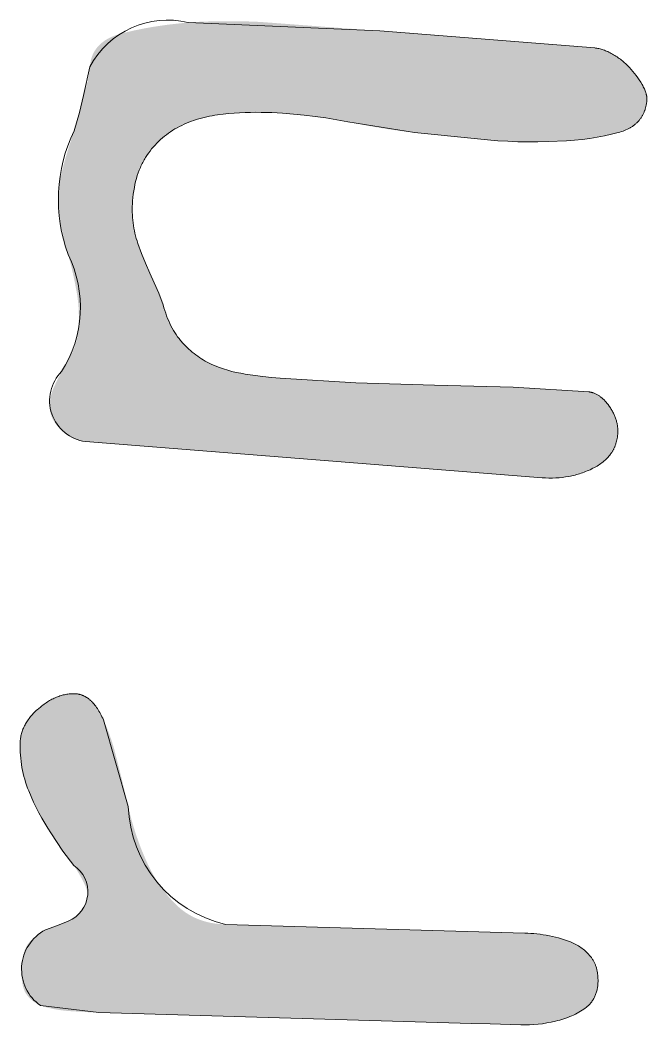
# Model space of a CAD drawing. Header units: millimetres. Extents: x 0 to 505, y 0 to 432.
# Drawn here: x 260.85 to 266.48, y 110.85 to 119.89 of the extents above; entities that cross this region are included whole.
import ezdxf

# ---------------------------------------------------------------- set-up
doc = ezdxf.new("R2010")
doc.units = ezdxf.units.MM
doc.header["$MEASUREMENT"] = 0
doc.layers.add('DEFAULT', color=4, linetype='Continuous')

msp = doc.modelspace()

# ---------------------------------------------------------------- hatches: boundary and pattern name
at = {"layer": 'DEFAULT', "extrusion": (0, 0, -1)}
for points in [[(-266.0161, 119.6425), (-266.0206, 119.642), (-266.0251, 119.6416), (-266.0343, 119.6403), (-266.0435, 119.6387), (-266.0529, 119.6368), (-266.0623, 119.6346), (-266.0719, 119.632), (-266.0816, 119.6291), (-266.0914, 119.6259), (-266.1013, 119.6223), (-266.1114, 119.6184), (-266.1215, 119.6141), (-266.1318, 119.6095), (-266.1422, 119.6046), (-266.1527, 119.5994), (-266.1633, 119.5938), (-266.174, 119.5879), (-266.1847, 119.5816), (-266.1953, 119.5752), (-266.2056, 119.5686), (-266.2159, 119.5619), (-266.226, 119.555), (-266.2359, 119.5479), (-266.2457, 119.5406), (-266.2553, 119.5332), (-266.2647, 119.5256), (-266.274, 119.5178), (-266.2832, 119.5099), (-266.2922, 119.5018), (-266.301, 119.4935), (-266.3097, 119.485), (-266.3182, 119.4764), (-266.3265, 119.4675), (-266.3428, 119.4495), (-266.3586, 119.4312), (-266.3737, 119.4126), (-266.3883, 119.3936), (-266.4022, 119.3742), (-266.4156, 119.3546), (-266.4284, 119.3346), (-266.4405, 119.3143), (-266.4463, 119.3042), (-266.4516, 119.2942), (-266.4565, 119.2844), (-266.461, 119.2748), (-266.4651, 119.2653), (-266.4688, 119.2561), (-266.4721, 119.247), (-266.4736, 119.2425), (-266.475, 119.2381), (-266.4763, 119.2337), (-266.4775, 119.2293), (-266.4786, 119.225), (-266.4796, 119.2208), (-266.4805, 119.2165), (-266.4812, 119.2124), (-266.4819, 119.2082), (-266.4825, 119.2042), (-266.483, 119.2001), (-266.4833, 119.1961), (-266.4836, 119.1921), (-266.4838, 119.1882), (-266.4838, 119.1844), (-266.4838, 119.1805), (-266.4836, 119.1767), (-266.4834, 119.173), (-266.4821, 119.159), (-266.4803, 119.1453), (-266.4793, 119.1385), (-266.4781, 119.1319), (-266.4768, 119.1253), (-266.4755, 119.1188), (-266.474, 119.1124), (-266.4724, 119.106), (-266.4707, 119.0998), (-266.4689, 119.0936), (-266.467, 119.0875), (-266.465, 119.0814), (-266.4628, 119.0755), (-266.4606, 119.0696), (-266.4583, 119.0638), (-266.4558, 119.0581), (-266.4533, 119.0525), (-266.4506, 119.0469), (-266.4478, 119.0415), (-266.4449, 119.0361), (-266.4419, 119.0308), (-266.4388, 119.0255), (-266.4356, 119.0204), (-266.4323, 119.0153), (-266.4289, 119.0103), (-266.4253, 119.0054), (-266.4217, 119.0005), (-266.418, 118.9958), (-266.4141, 118.9911), (-266.4101, 118.9865), (-266.4061, 118.9819), (-266.4019, 118.9775), (-266.3976, 118.9731), (-266.3932, 118.9688), (-266.3887, 118.9646), (-266.3841, 118.9605), (-266.3793, 118.9565), (-266.3745, 118.9525), (-266.3696, 118.9486), (-266.3645, 118.9448), (-266.3594, 118.941), (-266.3541, 118.9374), (-266.3487, 118.9338), (-266.3433, 118.9303), (-266.3377, 118.9269), (-266.332, 118.9236), (-266.3262, 118.9203), (-266.3203, 118.9171), (-266.3142, 118.914), (-266.3081, 118.911), (-266.2955, 118.9052), (-266.2825, 118.8997), (-266.2691, 118.8945), (-266.2552, 118.8897), (-266.2409, 118.8851), (-266.2261, 118.8809), (-266.1653, 118.8655), (-266.1026, 118.8517), (-266.0379, 118.8395), (-265.9712, 118.829), (-265.9027, 118.8202), (-265.8322, 118.813), (-265.7597, 118.8075), (-265.5948, 118.7998), (-265.5044, 118.7977), (-265.4138, 118.7976), (-265.3232, 118.7993), (-265.2326, 118.8029), (-265.1419, 118.8084), (-265.0511, 118.8158), (-264.9603, 118.8251), (-264.3943, 118.8819), (-264.3406, 118.8869), (-264.2808, 118.8939), (-264.1431, 118.9138), (-263.9813, 118.9416), (-263.7953, 118.9774), (-263.6964, 118.9961), (-263.598, 119.0125), (-263.4999, 119.0267), (-263.4022, 119.0385), (-263.3049, 119.0482), (-263.208, 119.0555), (-263.1114, 119.0606), (-263.0152, 119.0634), (-262.9672, 119.0636), (-262.9188, 119.063), (-262.8702, 119.0615), (-262.8213, 119.0591), (-262.7721, 119.0558), (-262.7226, 119.0515), (-262.6729, 119.0463), (-262.623, 119.0402), (-262.5981, 119.0367), (-262.5735, 119.0327), (-262.5492, 119.0282), (-262.5252, 119.0232), (-262.5014, 119.0177), (-262.478, 119.0117), (-262.4549, 119.0053), (-262.432, 118.9983), (-262.4094, 118.9909), (-262.3872, 118.9829), (-262.3652, 118.9745), (-262.3435, 118.9656), (-262.322, 118.9562), (-262.3009, 118.9463), (-262.2801, 118.9359), (-262.2595, 118.925), (-262.2393, 118.9136), (-262.2196, 118.9016), (-262.2003, 118.8891), (-262.1814, 118.876), (-262.1629, 118.8624), (-262.1449, 118.8482), (-262.1272, 118.8334), (-262.11, 118.8182), (-262.0932, 118.8023), (-262.0769, 118.786), (-262.061, 118.769), (-262.0454, 118.7516), (-262.0303, 118.7336), (-262.0157, 118.715), (-262.0014, 118.6959), (-261.9876, 118.6763), (-261.9809, 118.6662), (-261.9744, 118.6559), (-261.968, 118.6455), (-261.9618, 118.6349), (-261.9558, 118.6241), (-261.95, 118.6132), (-261.9443, 118.602), (-261.9388, 118.5907), (-261.9335, 118.5792), (-261.9284, 118.5676), (-261.9234, 118.5557), (-261.9186, 118.5437), (-261.9095, 118.5192), (-261.9011, 118.4939), (-261.8934, 118.4679), (-261.8864, 118.4412), (-261.8801, 118.4138), (-261.8745, 118.3856), (-261.8695, 118.3568), (-261.8653, 118.3272), (-261.8618, 118.297), (-261.859, 118.266), (-261.8573, 118.2407), (-261.8562, 118.2156), (-261.8558, 118.1907), (-261.856, 118.1659), (-261.8568, 118.1414), (-261.8582, 118.1171), (-261.8603, 118.0929), (-261.8629, 118.069), (-261.8662, 118.0452), (-261.8702, 118.0216), (-261.8747, 117.9982), (-261.8799, 117.975), (-261.8857, 117.952), (-261.8921, 117.9291), (-261.8991, 117.9065), (-261.9067, 117.884), (-261.9399, 117.7946), (-261.9753, 117.7058), (-262.013, 117.6176), (-262.0936, 117.4367), (-262.0988, 117.4255), (-262.1039, 117.4137), (-262.1089, 117.4013), (-262.1139, 117.3885), (-262.1237, 117.3611), (-262.1333, 117.3315), (-262.1405, 117.3056), (-262.1481, 117.2805), (-262.1563, 117.2559), (-262.1649, 117.232), (-262.1739, 117.2087), (-262.1835, 117.186), (-262.1935, 117.1639), (-262.204, 117.1425), (-262.2149, 117.1217), (-262.2264, 117.1015), (-262.2383, 117.082), (-262.2506, 117.063), (-262.2635, 117.0447), (-262.2768, 117.0271), (-262.2906, 117.01), (-262.2976, 117.0017), (-262.3048, 116.9936), (-262.3194, 116.9776), (-262.3342, 116.9622), (-262.3493, 116.9473), (-262.3646, 116.9329), (-262.3801, 116.9189), (-262.3958, 116.9055), (-262.4117, 116.8926), (-262.4279, 116.8801), (-262.4443, 116.8682), (-262.461, 116.8568), (-262.4778, 116.8458), (-262.4949, 116.8354), (-262.5122, 116.8254), (-262.5297, 116.816), (-262.5475, 116.8071), (-262.5655, 116.7987), (-262.602, 116.7829), (-262.6389, 116.7685), (-262.6764, 116.7553), (-262.7143, 116.7434), (-262.7527, 116.7327), (-262.7915, 116.7234), (-262.8309, 116.7153), (-262.8707, 116.7085), (-263.0296, 116.6868), (-263.1082, 116.6783), (-263.186, 116.6715), (-263.8675, 116.6295), (-264.5746, 116.6094), (-265.2817, 116.5894), (-265.963, 116.5475), (-265.966, 116.5472), (-265.969, 116.5469), (-265.972, 116.5465), (-265.975, 116.5461), (-265.9779, 116.5456), (-265.9809, 116.5451), (-265.9839, 116.5445), (-265.9868, 116.5438), (-265.9898, 116.5431), (-265.9927, 116.5423), (-265.9957, 116.5415), (-265.9986, 116.5406), (-266.0015, 116.5397), (-266.0045, 116.5387), (-266.0103, 116.5366), (-266.0161, 116.5342), (-266.0219, 116.5316), (-266.0277, 116.5288), (-266.0335, 116.5258), (-266.0392, 116.5226), (-266.045, 116.5191), (-266.0507, 116.5154), (-266.0564, 116.5115), (-266.0621, 116.5074), (-266.0677, 116.503), (-266.0734, 116.4984), (-266.079, 116.4936), (-266.0846, 116.4886), (-266.0902, 116.4834), (-266.0957, 116.4779), (-266.1013, 116.4723), (-266.1068, 116.4664), (-266.1123, 116.4602), (-266.1178, 116.4539), (-266.1233, 116.4473), (-266.1342, 116.4335), (-266.145, 116.4189), (-266.1555, 116.4037), (-266.1604, 116.3961), (-266.1651, 116.3885), (-266.1697, 116.3808), (-266.1741, 116.3731), (-266.1783, 116.3654), (-266.1822, 116.3577), (-266.186, 116.35), (-266.1897, 116.3423), (-266.1931, 116.3345), (-266.1963, 116.3267), (-266.1994, 116.3189), (-266.2022, 116.3111), (-266.2049, 116.3032), (-266.2073, 116.2953), (-266.2096, 116.2874), (-266.2117, 116.2795), (-266.2136, 116.2716), (-266.2154, 116.2637), (-266.2169, 116.2557), (-266.2182, 116.2477), (-266.2194, 116.2397), (-266.2203, 116.2317), (-266.2211, 116.2236), (-266.2217, 116.2155), (-266.2221, 116.2075), (-266.2223, 116.1993), (-266.2223, 116.1912), (-266.2222, 116.1831), (-266.2218, 116.1749), (-266.2213, 116.1667), (-266.2201, 116.1541), (-266.2185, 116.1417), (-266.2166, 116.1295), (-266.2143, 116.1175), (-266.2116, 116.1056), (-266.2085, 116.094), (-266.2051, 116.0826), (-266.2033, 116.0769), (-266.2013, 116.0713), (-266.1993, 116.0658), (-266.1971, 116.0603), (-266.1949, 116.0548), (-266.1926, 116.0494), (-266.1902, 116.0441), (-266.1877, 116.0388), (-266.1851, 116.0335), (-266.1824, 116.0283), (-266.1796, 116.0232), (-266.1767, 116.018), (-266.1738, 116.013), (-266.1707, 116.008), (-266.1675, 116.003), (-266.1643, 115.9981), (-266.161, 115.9932), (-266.1575, 115.9884), (-266.1504, 115.9789), (-266.1429, 115.9696), (-266.135, 115.9605), (-266.1267, 115.9516), (-266.1181, 115.9429), (-266.1091, 115.9344), (-266.0997, 115.9261), (-266.0899, 115.9179), (-266.0798, 115.91), (-266.0693, 115.9023), (-266.0585, 115.8947), (-266.0472, 115.8874), (-266.0356, 115.8803), (-266.0237, 115.8733), (-266.0113, 115.8665), (-265.9986, 115.86), (-265.9726, 115.8475), (-265.9595, 115.8416), (-265.9463, 115.836), (-265.933, 115.8306), (-265.9196, 115.8254), (-265.9062, 115.8205), (-265.8926, 115.8158), (-265.879, 115.8114), (-265.8653, 115.8072), (-265.8515, 115.8032), (-265.8376, 115.7995), (-265.8236, 115.796), (-265.8095, 115.7928), (-265.7954, 115.7898), (-265.7811, 115.7871), (-265.7524, 115.7823), (-265.7233, 115.7785), (-265.6939, 115.7757), (-265.6641, 115.7738), (-265.634, 115.7729), (-265.6035, 115.7729), (-265.5727, 115.774), (-265.5416, 115.7759), (-265.5414, 115.776), (-261.4353, 116.1014), (-261.4272, 116.1022), (-261.419, 116.1031), (-261.411, 116.1042), (-261.403, 116.1055), (-261.3951, 116.107), (-261.3872, 116.1087), (-261.3794, 116.1105), (-261.3717, 116.1125), (-261.364, 116.1147), (-261.3563, 116.1171), (-261.3488, 116.1197), (-261.3413, 116.1224), (-261.3338, 116.1254), (-261.3264, 116.1285), (-261.3191, 116.1318), (-261.3119, 116.1353), (-261.3047, 116.1389), (-261.2975, 116.1428), (-261.2905, 116.1468), (-261.2834, 116.151), (-261.2765, 116.1554), (-261.2696, 116.16), (-261.2628, 116.1648), (-261.256, 116.1697), (-261.2493, 116.1749), (-261.2427, 116.1802), (-261.2361, 116.1857), (-261.2296, 116.1914), (-261.2231, 116.1972), (-261.2167, 116.2033), (-261.2104, 116.2095), (-261.2041, 116.2159), (-261.198, 116.2224), (-261.192, 116.229), (-261.1863, 116.2355), (-261.1808, 116.2421), (-261.1755, 116.2487), (-261.1705, 116.2554), (-261.1656, 116.2621), (-261.1609, 116.2688), (-261.1565, 116.2756), (-261.1523, 116.2823), (-261.1483, 116.2892), (-261.1445, 116.296), (-261.141, 116.3029), (-261.1376, 116.3098), (-261.1345, 116.3167), (-261.1315, 116.3237), (-261.1288, 116.3307), (-261.1263, 116.3377), (-261.124, 116.3448), (-261.122, 116.3519), (-261.1201, 116.359), (-261.1185, 116.3661), (-261.117, 116.3733), (-261.1158, 116.3805), (-261.1148, 116.3878), (-261.114, 116.395), (-261.1134, 116.4024), (-261.1131, 116.4097), (-261.1129, 116.417), (-261.113, 116.4244), (-261.1133, 116.4319), (-261.1137, 116.4393), (-261.1147, 116.4497), (-261.1157, 116.4599), (-261.117, 116.4699), (-261.1184, 116.4798), (-261.1201, 116.4895), (-261.1218, 116.4991), (-261.1238, 116.5085), (-261.126, 116.5178), (-261.1283, 116.527), (-261.1308, 116.5359), (-261.1334, 116.5447), (-261.1362, 116.5534), (-261.1393, 116.5619), (-261.1424, 116.5703), (-261.1458, 116.5784), (-261.1493, 116.5865), (-261.1818, 116.6544), (-261.2209, 116.7309), (-261.2478, 116.7765), (-261.273, 116.8214), (-261.2968, 116.8657), (-261.3191, 116.9095), (-261.3243, 116.9205), (-261.3293, 116.9317), (-261.334, 116.9431), (-261.3384, 116.9549), (-261.3426, 116.9668), (-261.3465, 116.9791), (-261.3502, 116.9916), (-261.3536, 117.0043), (-261.3568, 117.0173), (-261.3597, 117.0306), (-261.3623, 117.0441), (-261.3646, 117.0579), (-261.3667, 117.072), (-261.3686, 117.0863), (-261.3702, 117.1008), (-261.3715, 117.1156), (-261.3741, 117.1573), (-261.3755, 117.1989), (-261.3755, 117.2405), (-261.3742, 117.2819), (-261.3715, 117.3233), (-261.3676, 117.3647), (-261.3623, 117.406), (-261.3557, 117.4472), (-261.3401, 117.5298), (-261.3224, 117.6134), (-261.3024, 117.6979), (-261.2801, 117.7834), (-261.2579, 117.862), (-261.2385, 117.9383), (-261.2219, 118.0121), (-261.208, 118.0835), (-261.2023, 118.1185), (-261.1977, 118.1536), (-261.1943, 118.1889), (-261.1921, 118.2243), (-261.1909, 118.2598), (-261.191, 118.2954), (-261.1921, 118.3311), (-261.1944, 118.3669), (-261.1963, 118.3871), (-261.1992, 118.409), (-261.2029, 118.4327), (-261.2076, 118.458), (-261.2131, 118.4851), (-261.2195, 118.5139), (-261.235, 118.5767), (-261.254, 118.6463), (-261.2766, 118.7228), (-261.3323, 118.8965), (-261.3469, 118.9372), (-261.3536, 118.9577), (-261.36, 118.9782), (-261.366, 118.9988), (-261.3715, 119.0194), (-261.3767, 119.04), (-261.3815, 119.0607), (-261.4175, 119.2139), (-261.4287, 119.2487), (-261.4388, 119.2828), (-261.4476, 119.3162), (-261.4553, 119.349), (-261.4618, 119.3811), (-261.4672, 119.4126), (-261.4694, 119.4281), (-261.4713, 119.4434), (-261.473, 119.4586), (-261.4743, 119.4736), (-261.4749, 119.4807), (-261.4757, 119.4877), (-261.4765, 119.4946), (-261.4775, 119.5014), (-261.4786, 119.5081), (-261.4798, 119.5148), (-261.4811, 119.5214), (-261.4825, 119.5279), (-261.4841, 119.5343), (-261.4857, 119.5407), (-261.4875, 119.547), (-261.4894, 119.5532), (-261.4915, 119.5593), (-261.4936, 119.5654), (-261.4959, 119.5714), (-261.4982, 119.5773), (-261.5007, 119.5831), (-261.5033, 119.5888), (-261.5061, 119.5945), (-261.5089, 119.6001), (-261.5119, 119.6056), (-261.5149, 119.6111), (-261.5181, 119.6164), (-261.5215, 119.6217), (-261.5249, 119.6269), (-261.5284, 119.6321), (-261.5321, 119.6371), (-261.5359, 119.6421), (-261.5398, 119.647), (-261.5438, 119.6518), (-261.5479, 119.6566), (-261.5522, 119.6612), (-261.5565, 119.6658), (-261.561, 119.6704), (-261.5656, 119.6748), (-261.5703, 119.6792), (-261.5752, 119.6834), (-261.5801, 119.6877), (-261.5852, 119.6918), (-261.5904, 119.6958), (-261.5957, 119.6998), (-261.6011, 119.7037), (-261.6067, 119.7076), (-261.6123, 119.7113), (-261.6181, 119.715), (-261.624, 119.7186), (-261.63, 119.7221), (-261.6361, 119.7255), (-261.6487, 119.7322), (-261.6618, 119.7385), (-261.6753, 119.7446), (-261.6893, 119.7503), (-261.7038, 119.7557), (-261.7188, 119.7608), (-261.7342, 119.7656), (-261.7501, 119.7701), (-261.8159, 119.787), (-261.8847, 119.8026), (-261.9564, 119.8171), (-262.0311, 119.8305), (-262.1086, 119.8426), (-262.189, 119.8536), (-262.3586, 119.8722), (-262.4622, 119.878), (-262.5674, 119.8819), (-262.6743, 119.8837), (-262.783, 119.8835), (-262.8933, 119.8813), (-263.0054, 119.8771), (-264.0823, 119.7957), (-264.0824, 119.7957)], [(-261.5964, 113.5963), (-261.6128, 113.5595), (-261.6286, 113.522), (-261.6436, 113.4837), (-261.6577, 113.4447), (-261.6713, 113.4049), (-261.684, 113.3645), (-261.6959, 113.3234), (-261.7621, 113.0628), (-261.8193, 112.8172), (-261.8346, 112.7527), (-261.8515, 112.6889), (-261.8699, 112.6258), (-261.8898, 112.5635), (-261.9113, 112.5019), (-261.9342, 112.4409), (-261.9587, 112.3807), (-261.9847, 112.3211), (-261.9983, 112.2919), (-262.0124, 112.2632), (-262.027, 112.2351), (-262.0421, 112.2076), (-262.0576, 112.1807), (-262.0736, 112.1543), (-262.0901, 112.1286), (-262.1071, 112.1035), (-262.1246, 112.0789), (-262.1426, 112.055), (-262.161, 112.0316), (-262.1799, 112.0088), (-262.1993, 111.9867), (-262.2192, 111.9651), (-262.2396, 111.9441), (-262.2605, 111.9238), (-262.2711, 111.9139), (-262.282, 111.9043), (-262.293, 111.895), (-262.3042, 111.886), (-262.3156, 111.8773), (-262.3272, 111.8689), (-262.339, 111.8608), (-262.351, 111.853), (-262.3631, 111.8455), (-262.3754, 111.8383), (-262.3879, 111.8314), (-262.4006, 111.8248), (-262.4135, 111.8185), (-262.4265, 111.8125), (-262.4398, 111.8068), (-262.4532, 111.8014), (-262.4668, 111.7963), (-262.4806, 111.7915), (-262.4946, 111.787), (-262.5087, 111.7828), (-262.5231, 111.7789), (-262.5376, 111.7753), (-262.5523, 111.7719), (-262.5672, 111.7689), (-262.5823, 111.7662), (-262.5975, 111.7638), (-262.613, 111.7617), (-262.6286, 111.7599), (-262.6444, 111.7584), (-262.6604, 111.7572), (-262.6765, 111.7563), (-262.6929, 111.7557), (-262.693, 111.7557), (-265.3861, 111.6775), (-265.4132, 111.6764), (-265.4404, 111.6747), (-265.4677, 111.6725), (-265.4952, 111.6698), (-265.5229, 111.6665), (-265.5508, 111.6626), (-265.5789, 111.6581), (-265.6071, 111.6531), (-265.6352, 111.6475), (-265.6629, 111.641), (-265.6902, 111.6339), (-265.7171, 111.6259), (-265.7436, 111.6173), (-265.7697, 111.6079), (-265.7954, 111.5977), (-265.8208, 111.5869), (-265.8332, 111.5811), (-265.8453, 111.575), (-265.8571, 111.5686), (-265.8687, 111.5619), (-265.88, 111.5548), (-265.891, 111.5475), (-265.9016, 111.5398), (-265.912, 111.5318), (-265.9222, 111.5235), (-265.932, 111.5149), (-265.9415, 111.506), (-265.9507, 111.4967), (-265.9597, 111.4872), (-265.9683, 111.4773), (-265.9767, 111.4671), (-265.9847, 111.4565), (-265.9886, 111.4511), (-265.9924, 111.4456), (-265.996, 111.44), (-265.9995, 111.4343), (-266.0028, 111.4286), (-266.0061, 111.4227), (-266.0092, 111.4168), (-266.0122, 111.4107), (-266.015, 111.4046), (-266.0177, 111.3984), (-266.0203, 111.3921), (-266.0227, 111.3857), (-266.0251, 111.3792), (-266.0273, 111.3726), (-266.0293, 111.3659), (-266.0312, 111.3592), (-266.033, 111.3523), (-266.0347, 111.3454), (-266.0362, 111.3384), (-266.0376, 111.3313), (-266.0389, 111.3241), (-266.04, 111.3168), (-266.041, 111.3094), (-266.0419, 111.3019), (-266.0427, 111.2944), (-266.0433, 111.2867), (-266.0438, 111.279), (-266.0441, 111.2712), (-266.0444, 111.2552), (-266.0442, 111.239), (-266.0438, 111.2293), (-266.0432, 111.2198), (-266.0424, 111.2104), (-266.0414, 111.2012), (-266.0402, 111.1922), (-266.0388, 111.1832), (-266.0372, 111.1745), (-266.0353, 111.1658), (-266.0333, 111.1574), (-266.0311, 111.149), (-266.0286, 111.1408), (-266.026, 111.1328), (-266.0231, 111.1249), (-266.0201, 111.1172), (-266.0168, 111.1096), (-266.0133, 111.1021), (-266.0096, 111.0948), (-266.0057, 111.0877), (-266.0016, 111.0807), (-265.9973, 111.0738), (-265.9928, 111.0671), (-265.9881, 111.0605), (-265.9832, 111.0541), (-265.9781, 111.0478), (-265.9727, 111.0417), (-265.9672, 111.0357), (-265.9615, 111.0299), (-265.9555, 111.0242), (-265.9493, 111.0186), (-265.943, 111.0132), (-265.9364, 111.008), (-265.9296, 111.0029), (-265.9157, 110.993), (-265.9013, 110.9834), (-265.8866, 110.9741), (-265.8716, 110.9652), (-265.8562, 110.9566), (-265.8404, 110.9484), (-265.8243, 110.9405), (-265.8077, 110.933), (-265.7909, 110.9257), (-265.7737, 110.9189), (-265.7561, 110.9123), (-265.7381, 110.9061), (-265.7198, 110.9003), (-265.7011, 110.8948), (-265.6821, 110.8896), (-265.6626, 110.8847), (-265.6235, 110.876), (-265.5843, 110.8686), (-265.5452, 110.8625), (-265.5061, 110.8578), (-265.467, 110.8544), (-265.428, 110.8522), (-265.389, 110.8514), (-265.3501, 110.8519), (-265.0748, 110.8599), (-265.0748, 110.8599), (-264.9072, 110.8648), (-264.907, 110.8648), (-261.5559, 110.962), (-261.4303, 110.9672), (-261.2926, 110.9756), (-261.2571, 110.9786), (-261.2224, 110.9826), (-261.1885, 110.9874), (-261.1554, 110.9931), (-261.123, 110.9998), (-261.0915, 111.0073), (-261.0607, 111.0157), (-261.0307, 111.0251), (-261.0205, 111.03), (-261.0106, 111.0351), (-261.001, 111.0405), (-260.9916, 111.046), (-260.9826, 111.0519), (-260.9738, 111.0579), (-260.9653, 111.0641), (-260.9571, 111.0706), (-260.9492, 111.0773), (-260.9453, 111.0808), (-260.9415, 111.0843), (-260.9378, 111.0878), (-260.9342, 111.0915), (-260.9306, 111.0951), (-260.9271, 111.0989), (-260.9237, 111.1027), (-260.9204, 111.1065), (-260.9171, 111.1104), (-260.9139, 111.1144), (-260.9108, 111.1184), (-260.9077, 111.1225), (-260.9047, 111.1266), (-260.9018, 111.1308), (-260.899, 111.1351), (-260.8963, 111.1395), (-260.8937, 111.1441), (-260.8911, 111.1489), (-260.8887, 111.1539), (-260.8864, 111.159), (-260.8842, 111.1643), (-260.8821, 111.1698), (-260.88, 111.1755), (-260.8781, 111.1813), (-260.8763, 111.1873), (-260.8745, 111.1935), (-260.8729, 111.1998), (-260.8714, 111.2064), (-260.8699, 111.2131), (-260.8686, 111.2199), (-260.8662, 111.2342), (-260.8642, 111.2492), (-260.8626, 111.2648), (-260.8613, 111.2812), (-260.8605, 111.2982), (-260.8601, 111.3159), (-260.86, 111.3344), (-260.8604, 111.3535), (-260.8612, 111.3741), (-260.8625, 111.3939), (-260.8642, 111.4129), (-260.8664, 111.4312), (-260.869, 111.4488), (-260.872, 111.4655), (-260.8737, 111.4736), (-260.8755, 111.4815), (-260.8775, 111.4892), (-260.8795, 111.4968), (-260.8816, 111.5041), (-260.8839, 111.5112), (-260.8863, 111.5182), (-260.8887, 111.5249), (-260.8913, 111.5315), (-260.894, 111.5379), (-260.8968, 111.5441), (-260.8998, 111.5501), (-260.9028, 111.5559), (-260.9059, 111.5615), (-260.9092, 111.567), (-260.9126, 111.5722), (-260.916, 111.5772), (-260.9196, 111.5821), (-260.9233, 111.5868), (-260.9252, 111.589), (-260.9271, 111.5913), (-260.935, 111.5999), (-260.943, 111.6084), (-260.9512, 111.6167), (-260.9596, 111.6247), (-260.9682, 111.6326), (-260.9769, 111.6403), (-260.9858, 111.6478), (-260.9949, 111.6551), (-261.0042, 111.6622), (-261.0137, 111.6691), (-261.0233, 111.6759), (-261.0332, 111.6824), (-261.0432, 111.6888), (-261.0534, 111.6949), (-261.0637, 111.7009), (-261.0743, 111.7067), (-261.1832, 111.7455), (-261.2075, 111.7541), (-261.2317, 111.7634), (-261.256, 111.7736), (-261.2801, 111.7847), (-261.2906, 111.7904), (-261.3008, 111.7962), (-261.3107, 111.8021), (-261.3202, 111.8082), (-261.3294, 111.8143), (-261.3383, 111.8205), (-261.3468, 111.8269), (-261.355, 111.8333), (-261.3629, 111.8399), (-261.3705, 111.8465), (-261.3777, 111.8533), (-261.3846, 111.8601), (-261.3912, 111.8671), (-261.3975, 111.8742), (-261.4034, 111.8813), (-261.409, 111.8886), (-261.4117, 111.8923), (-261.4143, 111.896), (-261.4169, 111.8997), (-261.4193, 111.9035), (-261.4217, 111.9073), (-261.4239, 111.9111), (-261.4261, 111.9149), (-261.4283, 111.9188), (-261.4303, 111.9226), (-261.4322, 111.9265), (-261.4341, 111.9305), (-261.4359, 111.9344), (-261.4376, 111.9384), (-261.4393, 111.9424), (-261.4408, 111.9465), (-261.4423, 111.9505), (-261.4437, 111.9546), (-261.445, 111.9587), (-261.4462, 111.9629), (-261.4474, 111.967), (-261.4484, 111.9712), (-261.4494, 111.9755), (-261.4503, 111.9797), (-261.4511, 111.984), (-261.4519, 111.9883), (-261.4525, 111.9926), (-261.4531, 111.9969), (-261.4536, 112.0013), (-261.454, 112.0057), (-261.4544, 112.0101), (-261.4546, 112.0146), (-261.4548, 112.0191), (-261.4548, 112.0213), (-261.4548, 112.0237), (-261.4547, 112.0261), (-261.4545, 112.0285), (-261.4543, 112.031), (-261.454, 112.0336), (-261.4537, 112.0363), (-261.4533, 112.039), (-261.4528, 112.0417), (-261.4523, 112.0445), (-261.451, 112.0504), (-261.4495, 112.0564), (-261.4478, 112.0627), (-261.4458, 112.0693), (-261.4435, 112.076), (-261.441, 112.0831), (-261.4383, 112.0903), (-261.432, 112.1056), (-261.4248, 112.1218), (-261.4165, 112.139), (-261.4073, 112.1571), (-261.3971, 112.1762), (-261.3858, 112.1963), (-261.3603, 112.2394), (-261.3308, 112.2863), (-261.2326, 112.4149), (-261.2196, 112.4322), (-261.2064, 112.4504), (-261.1794, 112.4897), (-261.1518, 112.5329), (-261.1235, 112.5799), (-261.0953, 112.6231), (-261.0681, 112.6674), (-261.0419, 112.7129), (-261.0165, 112.7595), (-260.9922, 112.8072), (-260.9688, 112.856), (-260.9464, 112.9059), (-260.9249, 112.957), (-260.9148, 112.9828), (-260.9053, 113.0088), (-260.8966, 113.0349), (-260.8886, 113.0613), (-260.8813, 113.0878), (-260.8747, 113.1144), (-260.8688, 113.1413), (-260.8637, 113.1683), (-260.8592, 113.1955), (-260.8554, 113.2228), (-260.8524, 113.2504), (-260.85, 113.278), (-260.8484, 113.3059), (-260.8475, 113.3339), (-260.8472, 113.3621), (-260.8477, 113.3904), (-260.8482, 113.4008), (-260.8489, 113.4112), (-260.85, 113.4215), (-260.8513, 113.4318), (-260.853, 113.442), (-260.855, 113.4522), (-260.8572, 113.4623), (-260.8598, 113.4723), (-260.8627, 113.4823), (-260.8659, 113.4923), (-260.8693, 113.5022), (-260.8731, 113.512), (-260.8772, 113.5218), (-260.8816, 113.5315), (-260.8863, 113.5412), (-260.8913, 113.5508), (-260.8966, 113.5603), (-260.9022, 113.5699), (-260.9081, 113.5793), (-260.9143, 113.5887), (-260.9208, 113.598), (-260.9276, 113.6073), (-260.9347, 113.6165), (-260.9421, 113.6257), (-260.9498, 113.6348), (-260.9578, 113.6439), (-260.9661, 113.6529), (-260.9747, 113.6619), (-260.9836, 113.6708), (-260.9928, 113.6796), (-261.0023, 113.6884), (-261.0122, 113.6971), (-261.0322, 113.714), (-261.0422, 113.7219), (-261.0523, 113.7297), (-261.0623, 113.7371), (-261.0724, 113.7442), (-261.0825, 113.7511), (-261.0926, 113.7577), (-261.1028, 113.764), (-261.1129, 113.77), (-261.1231, 113.7758), (-261.1332, 113.7812), (-261.1434, 113.7864), (-261.1536, 113.7913), (-261.1638, 113.7959), (-261.174, 113.8002), (-261.1843, 113.8043), (-261.1945, 113.808), (-261.2048, 113.8115), (-261.2151, 113.8147), (-261.2254, 113.8177), (-261.2357, 113.8203), (-261.246, 113.8227), (-261.2564, 113.8248), (-261.2667, 113.8266), (-261.2771, 113.8281), (-261.2875, 113.8293), (-261.2978, 113.8303), (-261.3083, 113.831), (-261.3187, 113.8314), (-261.3291, 113.8315), (-261.3396, 113.8314), (-261.3444, 113.8312), (-261.3493, 113.8309), (-261.3541, 113.8304), (-261.3588, 113.8299), (-261.3636, 113.8293), (-261.3683, 113.8285), (-261.373, 113.8277), (-261.3776, 113.8267), (-261.3823, 113.8256), (-261.3869, 113.8244), (-261.3915, 113.8232), (-261.396, 113.8217), (-261.4006, 113.8202), (-261.4051, 113.8186), (-261.4095, 113.8169), (-261.414, 113.815), (-261.4184, 113.813), (-261.4228, 113.811), (-261.4272, 113.8088), (-261.4315, 113.8065), (-261.4358, 113.8041), (-261.4401, 113.8016), (-261.4444, 113.7989), (-261.4486, 113.7962), (-261.4528, 113.7934), (-261.457, 113.7904), (-261.4612, 113.7873), (-261.4653, 113.7842), (-261.4694, 113.7809), (-261.4735, 113.7775), (-261.4776, 113.774), (-261.4816, 113.7704), (-261.4856, 113.7666), (-261.4895, 113.7628), (-261.4974, 113.7548), (-261.5052, 113.7463), (-261.5128, 113.7374), (-261.5204, 113.7281), (-261.5278, 113.7183), (-261.5351, 113.7081), (-261.5424, 113.6974), (-261.5495, 113.6863), (-261.5565, 113.6748), (-261.5634, 113.6628), (-261.5702, 113.6504), (-261.5769, 113.6375), (-261.5835, 113.6242), (-261.59, 113.6104)]]:
    msp.add_hatch(color=7, dxfattribs=at).paths.add_polyline_path(points, flags=0)

# ---------------------------------------------------------------- linework, layer by layer
at = {"layer": 'DEFAULT', "color": 7, "lineweight": 0}
for points in [[(266.0161, 119.6425), (266.0206, 119.642), (266.0251, 119.6416), (266.0343, 119.6403), (266.0435, 119.6387), (266.0529, 119.6368), (266.0623, 119.6346), (266.0719, 119.632), (266.0816, 119.6291), (266.0914, 119.6259), (266.1013, 119.6223), (266.1114, 119.6184), (266.1215, 119.6141), (266.1318, 119.6095), (266.1422, 119.6046), (266.1527, 119.5994), (266.1633, 119.5938), (266.174, 119.5879), (266.1847, 119.5816), (266.1953, 119.5752), (266.2056, 119.5686), (266.2159, 119.5619), (266.226, 119.555), (266.2359, 119.5479), (266.2457, 119.5406), (266.2553, 119.5332), (266.2647, 119.5256), (266.274, 119.5178), (266.2832, 119.5099), (266.2922, 119.5018), (266.301, 119.4935), (266.3097, 119.485), (266.3182, 119.4764), (266.3265, 119.4675), (266.3428, 119.4495), (266.3586, 119.4312), (266.3737, 119.4126), (266.3883, 119.3936), (266.4022, 119.3742), (266.4156, 119.3546), (266.4284, 119.3346), (266.4405, 119.3143), (266.4463, 119.3042), (266.4516, 119.2942), (266.4565, 119.2844), (266.461, 119.2748), (266.4651, 119.2653), (266.4688, 119.2561), (266.4721, 119.247), (266.4736, 119.2425), (266.475, 119.2381), (266.4763, 119.2337), (266.4775, 119.2293), (266.4786, 119.225), (266.4796, 119.2208), (266.4805, 119.2165), (266.4812, 119.2124), (266.4819, 119.2082), (266.4825, 119.2042), (266.483, 119.2001), (266.4833, 119.1961), (266.4836, 119.1921), (266.4838, 119.1882), (266.4838, 119.1844), (266.4838, 119.1805), (266.4836, 119.1767), (266.4834, 119.173), (266.4821, 119.159), (266.4803, 119.1453), (266.4793, 119.1385), (266.4781, 119.1319), (266.4768, 119.1253), (266.4755, 119.1188), (266.474, 119.1124), (266.4724, 119.106), (266.4707, 119.0998), (266.4689, 119.0936), (266.467, 119.0875), (266.465, 119.0814), (266.4628, 119.0755), (266.4606, 119.0696), (266.4583, 119.0638), (266.4558, 119.0581), (266.4533, 119.0525), (266.4506, 119.0469), (266.4478, 119.0415), (266.4449, 119.0361), (266.4419, 119.0308), (266.4388, 119.0255), (266.4356, 119.0204), (266.4323, 119.0153), (266.4289, 119.0103), (266.4253, 119.0054), (266.4217, 119.0005), (266.418, 118.9958), (266.4141, 118.9911), (266.4101, 118.9865), (266.4061, 118.9819), (266.4019, 118.9775), (266.3976, 118.9731), (266.3932, 118.9688), (266.3887, 118.9646), (266.3841, 118.9605), (266.3793, 118.9565), (266.3745, 118.9525), (266.3696, 118.9486), (266.3645, 118.9448), (266.3594, 118.941), (266.3541, 118.9374), (266.3487, 118.9338), (266.3433, 118.9303), (266.3377, 118.9269), (266.332, 118.9236), (266.3262, 118.9203), (266.3203, 118.9171), (266.3142, 118.914), (266.3081, 118.911), (266.2955, 118.9052), (266.2825, 118.8997), (266.2691, 118.8945), (266.2552, 118.8897), (266.2409, 118.8851), (266.2261, 118.8809), (266.1653, 118.8655), (266.1026, 118.8517), (266.0379, 118.8395), (265.9712, 118.829), (265.9027, 118.8202), (265.8322, 118.813), (265.7597, 118.8075), (265.5948, 118.7998), (265.5044, 118.7977), (265.4138, 118.7976), (265.3232, 118.7993), (265.2326, 118.8029), (265.1419, 118.8084), (265.0511, 118.8158), (264.9603, 118.8251), (264.3943, 118.8819), (263.7953, 118.9774), (263.6964, 118.9961), (263.598, 119.0125), (263.4999, 119.0267), (263.4022, 119.0385), (263.3049, 119.0482), (263.208, 119.0555), (263.1114, 119.0606), (263.0152, 119.0634), (262.9672, 119.0636), (262.9188, 119.063), (262.8702, 119.0615), (262.8213, 119.0591), (262.7721, 119.0558), (262.7226, 119.0515), (262.6729, 119.0463), (262.623, 119.0402), (262.5981, 119.0367), (262.5735, 119.0327), (262.5492, 119.0282), (262.5252, 119.0232), (262.5014, 119.0177), (262.478, 119.0117), (262.4549, 119.0053), (262.432, 118.9983), (262.4094, 118.9909), (262.3872, 118.9829), (262.3652, 118.9745), (262.3435, 118.9656), (262.322, 118.9562), (262.3009, 118.9463), (262.2801, 118.9359), (262.2595, 118.925), (262.2393, 118.9136), (262.2196, 118.9016), (262.2003, 118.8891), (262.1814, 118.876), (262.1629, 118.8624), (262.1449, 118.8482), (262.1272, 118.8334), (262.11, 118.8182), (262.0932, 118.8023), (262.0769, 118.786), (262.061, 118.769), (262.0454, 118.7516), (262.0303, 118.7336), (262.0157, 118.715), (262.0014, 118.6959), (261.9876, 118.6763), (261.9809, 118.6662), (261.9744, 118.6559), (261.968, 118.6455), (261.9618, 118.6349), (261.9558, 118.6241), (261.95, 118.6132), (261.9443, 118.602), (261.9388, 118.5907), (261.9335, 118.5792), (261.9284, 118.5676), (261.9234, 118.5557), (261.9186, 118.5437), (261.9095, 118.5192), (261.9011, 118.4939), (261.8934, 118.4679), (261.8864, 118.4412), (261.8801, 118.4138), (261.8745, 118.3856), (261.8695, 118.3568), (261.8653, 118.3272), (261.8618, 118.297), (261.859, 118.266), (261.8573, 118.2407), (261.8562, 118.2156), (261.8558, 118.1907), (261.856, 118.1659), (261.8568, 118.1414), (261.8582, 118.1171), (261.8603, 118.0929), (261.8629, 118.069), (261.8662, 118.0452), (261.8702, 118.0216), (261.8747, 117.9982), (261.8799, 117.975), (261.8857, 117.952), (261.8921, 117.9291), (261.8991, 117.9065), (261.9067, 117.884), (261.9399, 117.7946), (261.9753, 117.7058), (262.013, 117.6176), (262.0529, 117.53), (262.0936, 117.4367), (262.1333, 117.3315), (262.1405, 117.3056), (262.1481, 117.2805), (262.1563, 117.2559), (262.1649, 117.232), (262.1739, 117.2087), (262.1835, 117.186), (262.1935, 117.1639), (262.204, 117.1425), (262.2149, 117.1217), (262.2264, 117.1015), (262.2383, 117.082), (262.2506, 117.063), (262.2635, 117.0447), (262.2768, 117.0271), (262.2906, 117.01), (262.2976, 117.0017), (262.3048, 116.9936), (262.3194, 116.9776), (262.3342, 116.9622), (262.3493, 116.9473), (262.3646, 116.9329), (262.3801, 116.9189), (262.3958, 116.9055), (262.4117, 116.8926), (262.4279, 116.8801), (262.4443, 116.8682), (262.461, 116.8568), (262.4778, 116.8458), (262.4949, 116.8354), (262.5122, 116.8254), (262.5297, 116.816), (262.5475, 116.8071), (262.5655, 116.7987), (262.602, 116.7829), (262.6389, 116.7685), (262.6764, 116.7553), (262.7143, 116.7434), (262.7527, 116.7327), (262.7915, 116.7234), (262.8309, 116.7153), (262.8707, 116.7085), (263.0296, 116.6868), (263.1082, 116.6783), (263.186, 116.6715), (263.8675, 116.6295), (264.5746, 116.6094), (265.2817, 116.5894), (265.963, 116.5475), (265.966, 116.5472), (265.969, 116.5469), (265.972, 116.5465), (265.975, 116.5461), (265.9779, 116.5456), (265.9809, 116.5451), (265.9839, 116.5445), (265.9868, 116.5438), (265.9898, 116.5431), (265.9927, 116.5423), (265.9957, 116.5415), (265.9986, 116.5406), (266.0015, 116.5397), (266.0045, 116.5387), (266.0103, 116.5366), (266.0161, 116.5342), (266.0219, 116.5316), (266.0277, 116.5288), (266.0335, 116.5258), (266.0392, 116.5226), (266.045, 116.5191), (266.0507, 116.5154), (266.0564, 116.5115), (266.0621, 116.5074), (266.0677, 116.503), (266.0734, 116.4984), (266.079, 116.4936), (266.0846, 116.4886), (266.0902, 116.4834), (266.0957, 116.4779), (266.1013, 116.4723), (266.1068, 116.4664), (266.1123, 116.4602), (266.1178, 116.4539), (266.1233, 116.4473), (266.1342, 116.4335), (266.145, 116.4189), (266.1555, 116.4037), (266.1604, 116.3961), (266.1651, 116.3885), (266.1697, 116.3808), (266.1741, 116.3731), (266.1783, 116.3654), (266.1822, 116.3577), (266.186, 116.35), (266.1897, 116.3423), (266.1931, 116.3345), (266.1963, 116.3267), (266.1994, 116.3189), (266.2022, 116.3111), (266.2049, 116.3032), (266.2073, 116.2953), (266.2096, 116.2874), (266.2117, 116.2795), (266.2136, 116.2716), (266.2154, 116.2637), (266.2169, 116.2557), (266.2182, 116.2477), (266.2194, 116.2397), (266.2203, 116.2317), (266.2211, 116.2236), (266.2217, 116.2155), (266.2221, 116.2075), (266.2223, 116.1993), (266.2223, 116.1912), (266.2222, 116.1831), (266.2218, 116.1749), (266.2213, 116.1667), (266.2201, 116.1541), (266.2185, 116.1417), (266.2166, 116.1295), (266.2143, 116.1175), (266.2116, 116.1056), (266.2085, 116.094), (266.2051, 116.0826), (266.2033, 116.0769), (266.2013, 116.0713), (266.1993, 116.0658), (266.1971, 116.0603), (266.1949, 116.0548), (266.1926, 116.0494), (266.1902, 116.0441), (266.1877, 116.0388), (266.1851, 116.0335), (266.1824, 116.0283), (266.1796, 116.0232), (266.1767, 116.018), (266.1738, 116.013), (266.1707, 116.008), (266.1675, 116.003), (266.1643, 115.9981), (266.161, 115.9932), (266.1575, 115.9884), (266.1504, 115.9789), (266.1429, 115.9696), (266.135, 115.9605), (266.1267, 115.9516), (266.1181, 115.9429), (266.1091, 115.9344), (266.0997, 115.9261), (266.0899, 115.9179), (266.0798, 115.91), (266.0693, 115.9023), (266.0585, 115.8947), (266.0472, 115.8874), (266.0356, 115.8803), (266.0237, 115.8733), (266.0113, 115.8665), (265.9986, 115.86), (265.9726, 115.8475), (265.9595, 115.8416), (265.9463, 115.836), (265.933, 115.8306), (265.9196, 115.8254), (265.9062, 115.8205), (265.8926, 115.8158), (265.879, 115.8114), (265.8653, 115.8072), (265.8515, 115.8032), (265.8376, 115.7995), (265.8236, 115.796), (265.8095, 115.7928), (265.7954, 115.7898), (265.7811, 115.7871), (265.7524, 115.7823), (265.7233, 115.7785), (265.6939, 115.7757), (265.6641, 115.7738), (265.634, 115.7729), (265.6035, 115.7729), (265.5727, 115.774), (265.5416, 115.7759), (261.4353, 116.1014, -0.62202), (261.2209, 116.7309, 0.260155), (261.2801, 117.7834, -0.204157), (261.3323, 118.8965), (261.3815, 119.0607), (261.4175, 119.2139), (261.4743, 119.4736, -0.339946), (262.3586, 119.8722), (264.0823, 119.7957)], [(261.5964, 113.5963), (261.8193, 112.8172, 0.33785), (262.6929, 111.7557), (265.3861, 111.6775), (265.4132, 111.6764), (265.4404, 111.6747), (265.4677, 111.6725), (265.4952, 111.6698), (265.5229, 111.6665), (265.5508, 111.6626), (265.5789, 111.6581), (265.6071, 111.6531), (265.6352, 111.6475), (265.6629, 111.641), (265.6902, 111.6339), (265.7171, 111.6259), (265.7436, 111.6173), (265.7697, 111.6079), (265.7954, 111.5977), (265.8208, 111.5869), (265.8332, 111.5811), (265.8453, 111.575), (265.8571, 111.5686), (265.8687, 111.5619), (265.88, 111.5548), (265.891, 111.5475), (265.9016, 111.5398), (265.912, 111.5318), (265.9222, 111.5235), (265.932, 111.5149), (265.9415, 111.506), (265.9507, 111.4967), (265.9597, 111.4872), (265.9683, 111.4773), (265.9767, 111.4671), (265.9847, 111.4565), (265.9886, 111.4511), (265.9924, 111.4456), (265.996, 111.44), (265.9995, 111.4343), (266.0028, 111.4286), (266.0061, 111.4227), (266.0092, 111.4168), (266.0122, 111.4107), (266.015, 111.4046), (266.0177, 111.3984), (266.0203, 111.3921), (266.0227, 111.3857), (266.0251, 111.3792), (266.0273, 111.3726), (266.0293, 111.3659), (266.0312, 111.3592), (266.033, 111.3523), (266.0347, 111.3454), (266.0362, 111.3384), (266.0376, 111.3313), (266.0389, 111.3241), (266.04, 111.3168), (266.041, 111.3094), (266.0419, 111.3019), (266.0427, 111.2944), (266.0433, 111.2867), (266.0438, 111.279), (266.0441, 111.2712), (266.0444, 111.2552), (266.0442, 111.239), (266.0438, 111.2293), (266.0432, 111.2198), (266.0424, 111.2104), (266.0414, 111.2012), (266.0402, 111.1922), (266.0388, 111.1832), (266.0372, 111.1745), (266.0353, 111.1658), (266.0333, 111.1574), (266.0311, 111.149), (266.0286, 111.1408), (266.026, 111.1328), (266.0231, 111.1249), (266.0201, 111.1172), (266.0168, 111.1096), (266.0133, 111.1021), (266.0096, 111.0948), (266.0057, 111.0877), (266.0016, 111.0807), (265.9973, 111.0738), (265.9928, 111.0671), (265.9881, 111.0605), (265.9832, 111.0541), (265.9781, 111.0478), (265.9727, 111.0417), (265.9672, 111.0357), (265.9615, 111.0299), (265.9555, 111.0242), (265.9493, 111.0186), (265.943, 111.0132), (265.9364, 111.008), (265.9296, 111.0029), (265.9157, 110.993), (265.9013, 110.9834), (265.8866, 110.9741), (265.8716, 110.9652), (265.8562, 110.9566), (265.8404, 110.9484), (265.8243, 110.9405), (265.8077, 110.933), (265.7909, 110.9257), (265.7737, 110.9189), (265.7561, 110.9123), (265.7381, 110.9061), (265.7198, 110.9003), (265.7011, 110.8948), (265.6821, 110.8896), (265.6626, 110.8847), (265.6235, 110.876), (265.5843, 110.8686), (265.5452, 110.8625), (265.5061, 110.8578), (265.467, 110.8544), (265.428, 110.8522), (265.389, 110.8514), (265.3501, 110.8519), (265.0748, 110.8599), (264.9072, 110.8648), (261.5559, 110.962), (261.0307, 111.0251, -0.561225), (261.0743, 111.7067), (261.1832, 111.7455), (261.2801, 111.7847, 0.595989), (261.3308, 112.2863), (261.2326, 112.4149), (261.1235, 112.5799), (261.0953, 112.6231), (261.0681, 112.6674), (261.0419, 112.7129), (261.0165, 112.7595), (260.9922, 112.8072), (260.9688, 112.856), (260.9464, 112.9059), (260.9249, 112.957), (260.9148, 112.9828), (260.9053, 113.0088), (260.8966, 113.0349), (260.8886, 113.0613), (260.8813, 113.0878), (260.8747, 113.1144), (260.8688, 113.1413), (260.8637, 113.1683), (260.8592, 113.1955), (260.8554, 113.2228), (260.8524, 113.2504), (260.85, 113.278), (260.8484, 113.3059), (260.8475, 113.3339), (260.8472, 113.3621), (260.8477, 113.3904), (260.8482, 113.4008), (260.8489, 113.4112), (260.85, 113.4215), (260.8513, 113.4318), (260.853, 113.442), (260.855, 113.4522), (260.8572, 113.4623), (260.8598, 113.4723), (260.8627, 113.4823), (260.8659, 113.4923), (260.8693, 113.5022), (260.8731, 113.512), (260.8772, 113.5218), (260.8816, 113.5315), (260.8863, 113.5412), (260.8913, 113.5508), (260.8966, 113.5603), (260.9022, 113.5699), (260.9081, 113.5793), (260.9143, 113.5887), (260.9208, 113.598), (260.9276, 113.6073), (260.9347, 113.6165), (260.9421, 113.6257), (260.9498, 113.6348), (260.9578, 113.6439), (260.9661, 113.6529), (260.9747, 113.6619), (260.9836, 113.6708), (260.9928, 113.6796), (261.0023, 113.6884), (261.0122, 113.6971), (261.0322, 113.714), (261.0422, 113.7219), (261.0523, 113.7297), (261.0623, 113.7371), (261.0724, 113.7442), (261.0825, 113.7511), (261.0926, 113.7577), (261.1028, 113.764), (261.1129, 113.77), (261.1231, 113.7758), (261.1332, 113.7812), (261.1434, 113.7864), (261.1536, 113.7913), (261.1638, 113.7959), (261.174, 113.8002), (261.1843, 113.8043), (261.1945, 113.808), (261.2048, 113.8115), (261.2151, 113.8147), (261.2254, 113.8177), (261.2357, 113.8203), (261.246, 113.8227), (261.2564, 113.8248), (261.2667, 113.8266), (261.2771, 113.8281), (261.2875, 113.8293), (261.2978, 113.8303), (261.3083, 113.831), (261.3187, 113.8314), (261.3291, 113.8315), (261.3396, 113.8314), (261.3444, 113.8312), (261.3493, 113.8309), (261.3541, 113.8304), (261.3588, 113.8299), (261.3636, 113.8293), (261.3683, 113.8285), (261.373, 113.8277), (261.3776, 113.8267), (261.3823, 113.8256), (261.3869, 113.8244), (261.3915, 113.8232), (261.396, 113.8217), (261.4006, 113.8202), (261.4051, 113.8186), (261.4095, 113.8169), (261.414, 113.815), (261.4184, 113.813), (261.4228, 113.811), (261.4272, 113.8088), (261.4315, 113.8065), (261.4358, 113.8041), (261.4401, 113.8016), (261.4444, 113.7989), (261.4486, 113.7962), (261.4528, 113.7934), (261.457, 113.7904), (261.4612, 113.7873), (261.4653, 113.7842), (261.4694, 113.7809), (261.4735, 113.7775), (261.4776, 113.774), (261.4816, 113.7704), (261.4856, 113.7666), (261.4895, 113.7628), (261.4974, 113.7548), (261.5052, 113.7463), (261.5128, 113.7374), (261.5204, 113.7281), (261.5278, 113.7183), (261.5351, 113.7081), (261.5424, 113.6974), (261.5495, 113.6863), (261.5565, 113.6748), (261.5634, 113.6628), (261.5702, 113.6504), (261.5769, 113.6375), (261.5835, 113.6242), (261.59, 113.6104)]]:
    msp.add_lwpolyline(points, format="xyb", close=True, dxfattribs=at)

doc.saveas('drawing.dxf')
